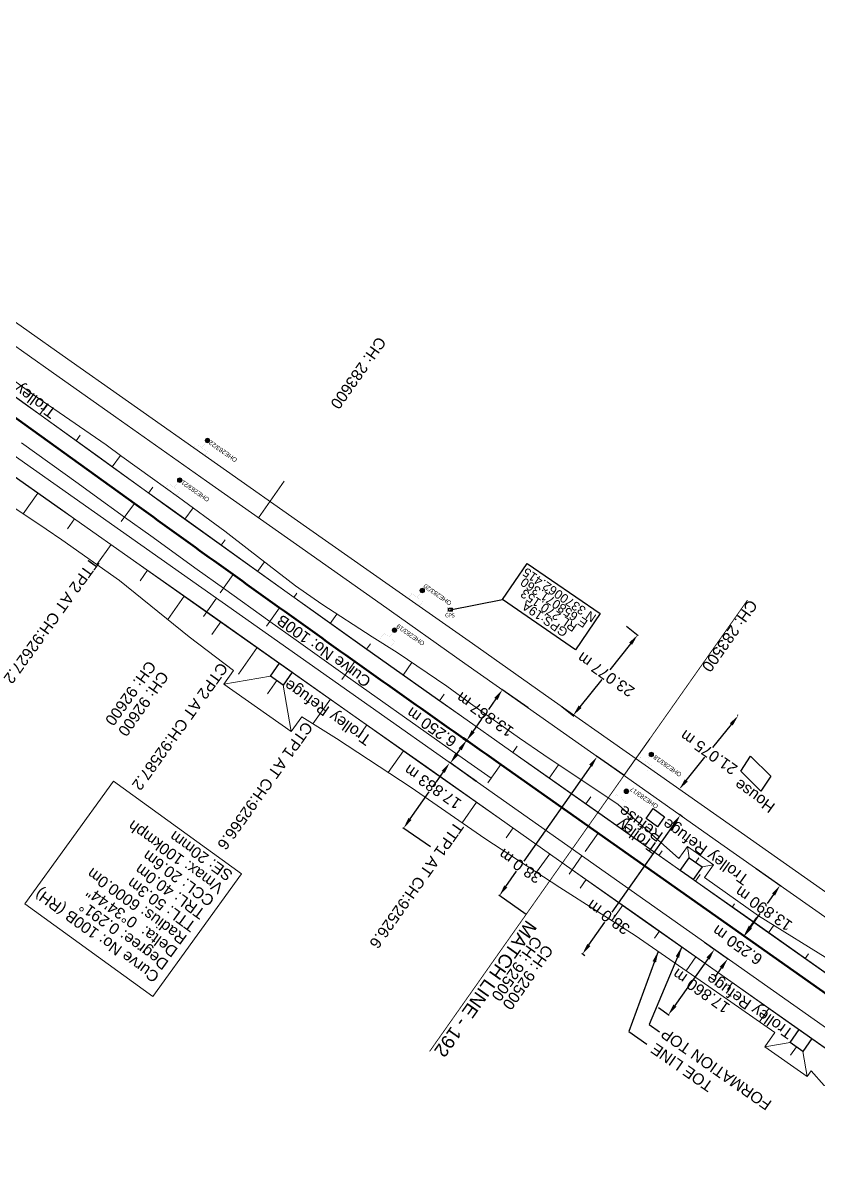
# Model space of a CAD drawing. Header units: metres. Extents: x 644418 to 1306172, y 3366650 to 6747308.
# Drawn here: x 657975.8 to 658153.6, y 3369936.5 to 3370193.6 of the extents above; entities that cross this region are included whole.
import ezdxf
from ezdxf.enums import TextEntityAlignment as Align

# ---------------------------------------------------------------- set-up
doc = ezdxf.new("R2010")
doc.units = ezdxf.units.M
doc.header["$MEASUREMENT"] = 0
doc.linetypes.add('CENTER', pattern=[2, 1.25, -0.25, 0.25, -0.25])
doc.linetypes.add('PHANTOM2', pattern=[1.25, 0.625, -0.125, 0.125, -0.125, 0.125, -0.125])
doc.layers.get('Defpoints').update_dxf_attribs({"lineweight": 0})
for name, color, linetype, lineweight in [('BOUNDARY DIMENTION', 10, 'Continuous', 0), ('Existing Chainage', 7, 'Continuous', 0), ('Existing IR Track', 143, 'Continuous', 0), ('Existing Railway Boundary', 7, 'CENTER', 0), ('OHE MAST', 8, 'Continuous', 0), ('OHE MAST TEXT', 8, 'Continuous', 0), ('Prop TPTC Connecting line', 10, 'Continuous', 0), ('Prop- DN Curve_cont', 3, 'Continuous', 0), ('PROP-DFC Connecting line', 1, 'Continuous', 0), ('Proposed Chainage', 10, 'Continuous', 0), ('Proposed Chainages Connecting line', 10, 'Continuous', 0), ('Proposed Curve_Details Connecting line', 10, 'Continuous', 0), ('PROPOSED DFCC TOE LINE', 239, 'Continuous', 0), ('PROPOSED DFCC TOE LINE - Connecting line', 239, 'Continuous', 0), ('PROPOSED DFCC TOE SLOPES', 239, 'Continuous', 0), ('PROPOSED DFCC TOE SLOPES - Connecting line', 239, 'Continuous', 0), ('PROPOSED DFCC TRACK', 1, 'Continuous', 0)]:
    doc.layers.add(name, color=color, linetype=linetype, lineweight=lineweight)
for name, color, linetype in [('C-ROAD-CNTR-N', 92, 'Continuous'), ('DFCC Boundary', 6, 'CENTER'), ('Dimension', 10, 'Continuous'), ('GPS', 251, 'Continuous'), ('MATCH LINE', 7, 'Continuous'), ('PROPOSED DFCC FORMATION LINE', 187, 'Continuous'), ('PROPOSED FORMATION LINE - Connecting line', 187, 'Continuous'), ('PROPOSED FORMATION LINE - PLAN', 187, 'Continuous'), ('RESIDENTIAL_BL_SEMI', 251, 'Continuous'), ('Side Details', 251, 'Continuous'), ('STYLEREMARK', 251, 'Continuous'), ('Trolley Refuse', 10, 'Continuous'), ('TROLLEY_STAND', 7, 'Continuous')]:
    doc.layers.add(name, color=color, linetype=linetype)
doc.styles.get("Standard").update_dxf_attribs({"font": 'arial.ttf'})
doc.styles.add('street name', font='tahoma.ttf', dxfattribs={"height": 2})
doc.styles.add('Style-Arial', font='arial.ttf')
doc.dimstyles.new('DIM', dxfattribs={"dimtxt": 2.5, "dimasz": 2.5, "dimexe": 0.18, "dimexo": 0.0625, "dimgap": 0.09, "dimtad": 0, "dimtih": 1, "dimtoh": 1, "dimdec": 3, "dimzin": 0, "dimdsep": 46, "dimtxsty": 'Standard', "dimcen": 0.09, "dimadec": 0, "dimazin": 0, "dimtfac": 1, "dimtdec": 3, "dimtofl": 0, "dimtmove": 0, "dimatfit": 3, "dimfxl": 1, "dimtolj": 1, "dimtzin": 0, "dimarcsym": 0})
doc.dimstyles.new('ISO-25', dxfattribs={"dimtxt": 2.5, "dimasz": 2.5, "dimexe": 1.25, "dimexo": 0.625, "dimtad": 1, "dimtxsty": 'Standard', "dimcen": 2.5, "dimadec": 0, "dimazin": 0, "dimtfac": 1, "dimtmove": 0, "dimatfit": 3, "dimfxl": 1, "dimarcsym": 0})

# ---------------------------------------------------------------- blocks, each defined once
blk = doc.blocks.new('GPS')
at = {"const_width": 0.0279}
blk.add_lwpolyline([(0.56, -0.56), (-0.56, -0.56), (-0.56, 0.56), (0.56, 0.56)], close=True, dxfattribs=at)
blk.add_lwpolyline([(0.33, -0.33), (-0.33, -0.33), (-0.33, 0.33), (0.33, 0.33)], close=True)
at = {"style": 'street name'}
blk.add_text('GPS', height=0.868, dxfattribs=at).set_placement((-1.16, -1.69, -111.29))
blk = doc.blocks.new('OHE MAST')
h = blk.add_hatch(color=256)
edge = h.paths.add_edge_path()
edge.add_arc((0, 0), 0.514, 0, 360)
at = {"const_width": 0.01, "flags": 128}
for points in [[(1.5, 3.5), (1.5, 2), (-1.5, 2), (-1.5, 3.5)], [(0, 2), (0, 0)]]:
    blk.add_lwpolyline(points, dxfattribs=at)
blk.add_circle((0, 0), 0.514)
blk = doc.blocks.new('*D1721')
at = {"layer": 'Defpoints', "color": 0, "transparency": 16777216}
for p in [(658139.71, 3370004.57), (658145.08, 3370000.78), (658131.71, 3369993.21)]:
    blk.add_point(p, dxfattribs=at)
at = {"layer": 'Dimension', "color": 0, "lineweight": -2, "transparency": 16777216}
for p, q in [((658139.76, 3370004.53), (658145.23, 3370000.68)), ((658143.64, 3369998.74), (658142.21, 3369996.71)), ((658138.52, 3369991.47), (658140.63, 3369994.47)), ((658131.77, 3369993.17), (658137.23, 3369989.33))]:
    blk.add_line(p, q, dxfattribs=at)
at = {"layer": 'Dimension', "color": 0, "transparency": 16777216}
for points in [[(658143.3, 3369998.98), (658143.98, 3369998.5), (658145.08, 3370000.78)], [(658138.18, 3369991.71), (658138.86, 3369991.23), (658137.08, 3369989.43)]]:
    blk.add_solid(points, dxfattribs=at)
at = {"layer": 'Dimension', "color": 0, "lineweight": 0, "transparency": 16777216, "insert": (658141.42, 3369995.59), "char_height": 2.5, "attachment_point": 5, "rotation": 145}
blk.add_mtext('\\A1;13.890 m', dxfattribs=at)
blk = doc.blocks.new('*D1722')
at = {"layer": 'Defpoints', "color": 0, "transparency": 16777216}
for p in [(658131.71, 3369993.21), (658136.99, 3369989.49), (658128.11, 3369988.1)]:
    blk.add_point(p, dxfattribs=at)
at = {"layer": 'Dimension', "color": 0, "lineweight": -2, "transparency": 16777216}
for p, q in [((658131.77, 3369993.17), (658137.14, 3369989.39)), ((658138.43, 3369991.53), (658139.87, 3369993.58)), ((658128.16, 3369988.06), (658133.54, 3369984.28)), ((658131.95, 3369982.34), (658130.51, 3369980.29))]:
    blk.add_line(p, q, dxfattribs=at)
at = {"layer": 'Dimension', "color": 0, "transparency": 16777216}
for points in [[(658138.09, 3369991.77), (658138.77, 3369991.29), (658136.99, 3369989.49)], [(658131.61, 3369982.58), (658132.29, 3369982.1), (658133.39, 3369984.38)]]:
    blk.add_solid(points, dxfattribs=at)
at = {"layer": 'Dimension', "color": 0, "lineweight": 0, "transparency": 16777216, "insert": (658135.55, 3369987.45), "char_height": 2.5, "attachment_point": 5, "rotation": 145}
blk.add_mtext('\\A1;6.250 m', dxfattribs=at)
blk = doc.blocks.new('*D1724')
at = {"layer": 'Defpoints', "color": 0, "transparency": 16777216}
for p in [(658075.01, 3370033.23), (658080.84, 3370029.07), (658077.21, 3370023.99)]:
    blk.add_point(p, dxfattribs=at)
at = {"layer": 'Dimension', "color": 0, "lineweight": -2, "transparency": 16777216}
for p, q in [((658080.79, 3370029.11), (658074.86, 3370033.34)), ((658072.83, 3370030.18), (658073.56, 3370031.2)), ((658077.16, 3370024.02), (658071.23, 3370028.25))]:
    blk.add_line(p, q, dxfattribs=at)
at = {"layer": 'Dimension', "color": 0, "transparency": 16777216}
for points in [[(658073.22, 3370031.44), (658073.9, 3370030.96), (658075.01, 3370033.23)], [(658072.49, 3370030.42), (658073.17, 3370029.94), (658071.38, 3370028.15)]]:
    blk.add_solid(points, dxfattribs=at)
at = {"layer": 'Dimension', "color": 0, "lineweight": 0, "transparency": 16777216, "insert": (658067.18, 3370036.16), "char_height": 2.5, "attachment_point": 5, "rotation": 145}
blk.add_mtext('\\A1;6.250 m', dxfattribs=at)
blk = doc.blocks.new('*D1728')
at = {"layer": 'Defpoints', "color": 0, "transparency": 16777216}
for p in [(658083, 3370044.51), (658088.82, 3370040.41), (658080.84, 3370029.07)]:
    blk.add_point(p, dxfattribs=at)
at = {"layer": 'Dimension', "color": 0, "lineweight": -2, "transparency": 16777216}
for p, q in [((658088.77, 3370040.45), (658082.85, 3370044.62)), ((658081.56, 3370042.47), (658079.89, 3370040.1)), ((658076.45, 3370035.22), (658078.31, 3370037.86)), ((658080.79, 3370029.11), (658074.87, 3370033.28))]:
    blk.add_line(p, q, dxfattribs=at)
at = {"layer": 'Dimension', "color": 0, "transparency": 16777216}
for points in [[(658081.22, 3370042.71), (658081.9, 3370042.23), (658083, 3370044.51)], [(658076.11, 3370035.46), (658076.79, 3370034.98), (658075.01, 3370033.18)]]:
    blk.add_solid(points, dxfattribs=at)
at = {"layer": 'Dimension', "color": 0, "lineweight": 0, "transparency": 16777216, "insert": (658079.1, 3370038.98), "char_height": 2.5, "attachment_point": 5, "rotation": 145}
blk.add_mtext('\\A1;13.867 m', dxfattribs=at)
blk = doc.blocks.new('*D1542')
at = {"layer": 'Defpoints', "color": 0, "linetype": 'ByBlock', "ltscale": 0.5, "transparency": 16777216}
for p in [(658135.74, 3370038.74), (658135.74, 3370038.74), (658122.56, 3370022.29)]:
    blk.add_point(p, dxfattribs=at)
at = {"layer": 'Existing Railway Boundary', "color": 0, "linetype": 'ByBlock', "lineweight": -2, "ltscale": 0.5, "transparency": 16777216}
for p, q in [((658135.69, 3370038.78), (658135.6, 3370038.85)), ((658134.18, 3370036.79), (658130.01, 3370031.58)), ((658124.13, 3370024.24), (658128.3, 3370029.44)), ((658122.51, 3370022.33), (658122.42, 3370022.4))]:
    blk.add_line(p, q, dxfattribs=at)
at = {"layer": 'Existing Railway Boundary', "color": 0, "linetype": 'ByBlock', "ltscale": 0.5, "transparency": 16777216}
for points in [[(658133.85, 3370037.05), (658134.5, 3370036.52), (658135.74, 3370038.74)], [(658123.8, 3370024.5), (658124.45, 3370023.98), (658122.56, 3370022.29)]]:
    blk.add_solid(points, dxfattribs=at)
at = {"layer": 'Existing Railway Boundary', "color": 0, "linetype": 'ByBlock', "ltscale": 0.5, "transparency": 16777216, "insert": (658129.15, 3370030.51), "char_height": 2.5, "attachment_point": 5, "rotation": 145}
blk.add_mtext('\\A1;21.075 m', dxfattribs=at)
blk = doc.blocks.new('*D1543')
at = {"layer": 'Defpoints', "color": 0, "linetype": 'ByBlock', "ltscale": 0.5, "transparency": 16777216}
for p in [(658110.68, 3370058.81), (658113.23, 3370056.77), (658096.25, 3370040.81)]:
    blk.add_point(p, dxfattribs=at)
at = {"layer": 'Existing Railway Boundary', "color": 0, "linetype": 'ByBlock', "lineweight": -2, "ltscale": 0.5, "transparency": 16777216}
for p, q in [((658110.73, 3370058.77), (658113.37, 3370056.66)), ((658111.67, 3370054.82), (658106.99, 3370048.99)), ((658100.36, 3370040.72), (658105.28, 3370046.85)), ((658096.3, 3370040.77), (658098.94, 3370038.65))]:
    blk.add_line(p, q, dxfattribs=at)
at = {"layer": 'Existing Railway Boundary', "color": 0, "linetype": 'ByBlock', "ltscale": 0.5, "transparency": 16777216}
for points in [[(658111.34, 3370055.08), (658111.99, 3370054.56), (658113.23, 3370056.77)], [(658100.04, 3370040.98), (658100.69, 3370040.46), (658098.8, 3370038.76)]]:
    blk.add_solid(points, dxfattribs=at)
at = {"layer": 'Existing Railway Boundary', "color": 0, "linetype": 'ByBlock', "ltscale": 0.5, "transparency": 16777216, "insert": (658106.14, 3370047.92), "char_height": 2.5, "attachment_point": 5, "rotation": 145}
blk.add_mtext('\\A1;23.077 m', dxfattribs=at)
blk = doc.blocks.new('*D1796')
at = {"layer": 'Defpoints', "color": 0, "linetype": 'Continuous', "ltscale": 0.5, "transparency": 16777216}
for p in [(658104.18, 3370029.59), (658110.19, 3370025.36), (658088.34, 3369994.27)]:
    blk.add_point(p, dxfattribs=at)
at = {"layer": 'DFCC Boundary', "color": 0, "linetype": 'Continuous', "lineweight": -2, "ltscale": 0.5, "transparency": 16777216}
for p, q in [((658102.74, 3370027.54), (658087.76, 3370006.22)), ((658110.14, 3370025.4), (658104.03, 3370029.69)), ((658083.77, 3370000.54), (658086.19, 3370003.99)), ((658088.29, 3369994.3), (658082.18, 3369998.6))]:
    blk.add_line(p, q, dxfattribs=at)
at = {"layer": 'DFCC Boundary', "color": 0, "linetype": 'Continuous', "ltscale": 0.5, "transparency": 16777216}
for points in [[(658102.4, 3370027.78), (658103.08, 3370027.3), (658104.18, 3370029.59)], [(658083.43, 3370000.78), (658084.11, 3370000.3), (658082.33, 3369998.49)]]:
    blk.add_solid(points, dxfattribs=at)
at = {"layer": 'DFCC Boundary', "color": 0, "linetype": 'Continuous', "ltscale": 0.5, "transparency": 16777216, "insert": (658086.98, 3370005.1), "char_height": 2.5, "attachment_point": 5, "rotation": 145}
blk.add_mtext('\\A1;38.0 m', dxfattribs=at)
blk = doc.blocks.new('*D1786')
at = {"layer": 'BOUNDARY DIMENTION', "color": 0, "lineweight": -2, "transparency": 16777216}
for p, q in [((658128.16, 3369988.07), (658130.57, 3369986.37)), ((658128.98, 3369984.43), (658121.57, 3369973.92)), ((658117.88, 3369973.46), (658120.28, 3369971.77))]:
    blk.add_line(p, q, dxfattribs=at)
at = {"layer": 'BOUNDARY DIMENTION', "color": 0, "transparency": 16777216}
for points in [[(658128.64, 3369984.67), (658129.32, 3369984.19), (658130.42, 3369986.48)], [(658121.23, 3369974.16), (658121.91, 3369973.68), (658120.13, 3369971.88)]]:
    blk.add_solid(points, dxfattribs=at)
at = {"layer": 'Defpoints', "color": 0, "transparency": 16777216}
for p in [(658128.11, 3369988.1), (658117.83, 3369973.5), (658120.13, 3369971.88)]:
    blk.add_point(p, dxfattribs=at)
at = {"layer": 'BOUNDARY DIMENTION', "color": 0, "transparency": 16777216, "insert": (658127.44, 3369977.18), "char_height": 2.5, "attachment_point": 5, "rotation": 145}
blk.add_mtext('\\A1;17.860 m', dxfattribs=at)
blk = doc.blocks.new('*D1788')
at = {"layer": 'BOUNDARY DIMENTION', "color": 0, "lineweight": -2, "transparency": 16777216}
for p, q in [((658077.19, 3370024), (658071.07, 3370028.31)), ((658069.77, 3370026.16), (658068.2, 3370023.93)), ((658062.35, 3370015.63), (658066.62, 3370021.69)), ((658066.89, 3370009.38), (658060.77, 3370013.69))]:
    blk.add_line(p, q, dxfattribs=at)
at = {"layer": 'BOUNDARY DIMENTION', "color": 0, "transparency": 16777216}
for points in [[(658069.43, 3370026.4), (658070.11, 3370025.92), (658071.21, 3370028.21)], [(658062.01, 3370015.87), (658062.69, 3370015.39), (658060.91, 3370013.59)]]:
    blk.add_solid(points, dxfattribs=at)
at = {"layer": 'Defpoints', "color": 0, "transparency": 16777216}
for p in [(658077.24, 3370023.96), (658060.91, 3370013.59), (658066.94, 3370009.34)]:
    blk.add_point(p, dxfattribs=at)
at = {"layer": 'BOUNDARY DIMENTION', "color": 0, "transparency": 16777216, "insert": (658067.41, 3370022.81), "char_height": 2.5, "attachment_point": 5, "rotation": 145}
blk.add_mtext('\\A1;17.883 m', dxfattribs=at)
blk = doc.blocks.new('*D1857')
at = {"layer": 'Defpoints', "color": 0, "linetype": 'Continuous', "ltscale": 0.5, "transparency": 16777216}
for p in [(658123.35, 3370016.09), (658100.9, 3369985.43), (658101.47, 3369985.03)]:
    blk.add_point(p, dxfattribs=at)
at = {"layer": 'DFCC Boundary', "color": 0, "linetype": 'Continuous', "lineweight": -2, "ltscale": 0.5, "transparency": 16777216}
for p, q in [((658121.34, 3370014.45), (658107.49, 3369994.79)), ((658123.3, 3370016.13), (658122.63, 3370016.6)), ((658102.34, 3369987.47), (658105.92, 3369992.55)), ((658101.41, 3369985.06), (658100.75, 3369985.53))]:
    blk.add_line(p, q, dxfattribs=at)
at = {"layer": 'DFCC Boundary', "color": 0, "linetype": 'Continuous', "ltscale": 0.5, "transparency": 16777216}
for points in [[(658121, 3370014.69), (658121.68, 3370014.21), (658122.78, 3370016.49)], [(658102, 3369987.71), (658102.68, 3369987.23), (658100.9, 3369985.43)]]:
    blk.add_solid(points, dxfattribs=at)
at = {"layer": 'DFCC Boundary', "color": 0, "linetype": 'Continuous', "ltscale": 0.5, "transparency": 16777216, "insert": (658106.7, 3369993.67), "char_height": 2.5, "attachment_point": 5, "rotation": 145}
blk.add_mtext('\\A1;38.0 m', dxfattribs=at)

msp = doc.modelspace()

# ---------------------------------------------------------------- linework, layer by layer
at = {"layer": 'C-ROAD-CNTR-N', "color": 4, "linetype": 'Continuous', "lineweight": 50, "flags": 128}
for points in [[(658000.7124, 3370086.1785), (657884.9972, 3370169.5125)], [(658033.1972, 3370062.8389), (658032.1477, 3370063.5895), (658031.0984, 3370064.3404), (658030.0492, 3370065.0915), (658029.0002, 3370065.8428), (658027.9513, 3370066.5943), (658026.9025, 3370067.346), (658025.8539, 3370068.0979), (658024.8054, 3370068.85), (658023.757, 3370069.6022), (658022.7088, 3370070.3545), (658021.6606, 3370071.1071), (658020.6125, 3370071.8597), (658019.5646, 3370072.6126), (658018.5167, 3370073.3655), (658017.469, 3370074.1186), (658016.4213, 3370074.8717), (658015.3737, 3370075.625), (658014.3261, 3370076.3784), (658013.2787, 3370077.1319), (658012.2313, 3370077.8855), (658011.1839, 3370078.6391), (658010.1366, 3370079.3929), (658009.0894, 3370080.1467), (658008.0422, 3370080.9005), (658006.995, 3370081.6544), (658005.9479, 3370082.4084), (658004.9007, 3370083.1623), (658003.8536, 3370083.9164), (658002.8066, 3370084.6704), (658001.7595, 3370085.4244), (658000.7124, 3370086.1785)], [(658082.6553, 3370027.7924), (658081.6007, 3370028.5359), (658080.5461, 3370029.2793), (658079.4915, 3370030.0228), (658078.4369, 3370030.7663), (658077.3823, 3370031.5098), (658076.3278, 3370032.2533), (658075.2732, 3370032.9969), (658074.2188, 3370033.7406), (658073.1643, 3370034.4843), (658072.1099, 3370035.228), (658071.0556, 3370035.9719), (658070.0013, 3370036.7158), (658068.9471, 3370037.4598), (658067.8929, 3370038.2039), (658066.8389, 3370038.9481), (658065.7849, 3370039.6925), (658064.7309, 3370040.4369), (658063.6771, 3370041.1814), (658062.6234, 3370041.9261), (658061.5697, 3370042.671), (658060.5162, 3370043.4159), (658059.4628, 3370044.1611), (658058.4094, 3370044.9064), (658057.3562, 3370045.6518), (658056.3032, 3370046.3975), (658055.2502, 3370047.1433), (658054.1974, 3370047.8893), (658053.1447, 3370048.6355), (658052.0922, 3370049.3819), (658051.0398, 3370050.1285), (658049.9876, 3370050.8753)], [(658274.4557, 3369892.586), (658082.6553, 3370027.7924)]]:
    msp.add_lwpolyline(points, dxfattribs=at)
msp.add_lwpolyline([(658049.9876, 3370050.8753, -0.00085903), (658033.1972, 3370062.8389)], format="xyb", dxfattribs=at)
at = {"layer": 'Existing Chainage', "color": 0, "linetype": 'Continuous', "lineweight": 13, "flags": 128}
for points in [[(658034.2278, 3370091.1616), (658028.4654, 3370082.9888)], [(658115.9489, 3370033.5357), (658110.1902, 3370025.3602)]]:
    msp.add_lwpolyline(points, dxfattribs=at)
at = {"layer": 'Existing IR Track', "flags": 128}
for points in [[(657969.7047, 3370129.747), (657984.5434, 3370119.327), (657999.4112, 3370108.8863), (658019.3123, 3370094.8828), (658039.2329, 3370080.8656), (658058.404, 3370067.4244), (658076.3242, 3370054.8603), (658093.9291, 3370042.4453), (658110.6989, 3370030.6179), (658134.4268, 3370013.9615), (658158.5985, 3369996.9935), (658181.6128, 3369980.826), (658190.3249, 3369974.7327), (658204.7431, 3369964.5792), (658219.2381, 3369954.3715), (658234.0527, 3369943.914), (658248.741, 3369933.5456)], [(657967.483, 3370125.9393), (657982.0892, 3370115.6643), (657996.5791, 3370105.4709), (658016.8361, 3370091.1883), (658036.9798, 3370076.9856), (658055.8729, 3370063.6484), (658074.5969, 3370050.4307), (658091.3648, 3370038.6199), (658108.0207, 3370026.8884), (658131.8444, 3370010.1074), (658155.8313, 3369993.2117), (658178.8076, 3369977.0554), (658187.6119, 3369970.8469), (658202.0182, 3369960.7103), (658216.4492, 3369950.5562), (658231.3359, 3369940.0551), (658246.2688, 3369929.5215)]]:
    msp.add_lwpolyline(points, dxfattribs=at)
at = {"layer": 'MATCH LINE', "linetype": 'PHANTOM2', "ltscale": 15, "const_width": 0.2}
msp.add_lwpolyline([(658137.8125, 3370064.5752), (658066.7211, 3369963.6477)], dxfattribs=at)
at = {"layer": 'Prop TPTC Connecting line', "lineweight": 0, "flags": 128}
for points in [[(658000.7126, 3370086.1784), (657997.7907, 3370082.121)], [(658033.1974, 3370062.8387), (658030.289, 3370058.7717)], [(658049.9874, 3370050.8755), (658047.093, 3370046.7985)], [(658082.6551, 3370027.7926), (658079.7743, 3370023.7059)]]:
    msp.add_lwpolyline(points, dxfattribs=at)
at = {"layer": 'PROP-DFC Connecting line', "color": 12, "linetype": 'Continuous', "lineweight": 0, "flags": 128}
msp.add_lwpolyline([(658274.4557, 3369892.586), (658082.6551, 3370027.7926), (658078.5684, 3370030.6735), (658074.4821, 3370033.5548), (658070.3964, 3370036.437), (658066.3116, 3370039.3204), (658062.228, 3370042.2056), (658058.1459, 3370045.0929), (658054.0656, 3370047.9827), (658049.9874, 3370050.8755, -0.000859), (658033.1974, 3370062.8387), (658029.1315, 3370065.7488), (658025.0677, 3370068.6618), (658021.0057, 3370071.5774), (658016.9453, 3370074.495), (658012.8861, 3370077.4144), (658008.8278, 3370080.335), (658004.7701, 3370083.2564), (658000.7126, 3370086.1784), (657884.9972, 3370169.5125)], format="xyb", dxfattribs=at)
at = {"layer": 'Proposed Chainage', "lineweight": 0, "flags": 128}
for points in [[(658016.1711, 3370060.8951), (658019.0519, 3370064.9818)], [(658097.9044, 3370003.2786), (658100.7852, 3370007.3652)]]:
    msp.add_lwpolyline(points, dxfattribs=at)
at = {"layer": 'Proposed Chainages Connecting line', "lineweight": 0, "flags": 128}
for points in [[(658019.8797, 3370066.2305), (658022.7954, 3370070.2924)], [(658101.5048, 3370008.3874), (658104.3856, 3370012.4741)]]:
    msp.add_lwpolyline(points, dxfattribs=at)
at = {"layer": 'Proposed Curve_Details Connecting line'}
msp.add_lwpolyline([(658024.6957, 3370003.3387), (658004.8651, 3369975.9263), (657976.1924, 3369996.6686), (657996.023, 3370024.081)], close=True, dxfattribs=at)
at = {"layer": 'PROPOSED DFCC FORMATION LINE', "lineweight": 0, "flags": 128}
for points in [[(658155.5862, 3369980.9691), (658139.2395, 3369992.4924), (658122.8929, 3370004.0157), (658106.5462, 3370015.5391), (658090.1995, 3370027.0624), (658084.8157, 3370030.8576), (658073.855, 3370038.5862), (658068.4748, 3370042.3836), (658057.5283, 3370050.1251), (658052.1582, 3370053.9333), (658041.2367, 3370061.7052), (658035.3787, 3370065.889), (658024.9822, 3370073.3388), (658019.1342, 3370077.5399), (658008.7491, 3370085.0123), (658002.9041, 3370089.2214), (657996.0714, 3370094.142), (657992.5198, 3370096.6998), (657979.842, 3370105.8299), (657976.2904, 3370108.3876), (657960.061, 3370120.0755)], [(658229.3691, 3369912.073), (658213.0225, 3369923.5963), (658196.6758, 3369935.1196), (658180.3291, 3369946.6429), (658163.9825, 3369958.1662), (658147.6358, 3369969.6895), (658131.2891, 3369981.2128), (658114.9425, 3369992.7361), (658098.5958, 3370004.2594), (658082.2491, 3370015.7827), (658065.9025, 3370027.306), (658049.5558, 3370038.8293), (658033.2091, 3370050.3526), (658016.8625, 3370061.8759), (658000.5158, 3370073.3992), (657987.609, 3370082.4976), (657984.1691, 3370084.9225), (657971.2623, 3370094.0209)], [(658196.7046, 3369935.1604), (658180.3579, 3369946.6837), (658164.0113, 3369958.207), (658147.6646, 3369969.7303), (658131.3179, 3369981.2536), (658114.9713, 3369992.7769), (658098.6246, 3370004.3002), (658082.2779, 3370015.8235), (658065.9313, 3370027.3469), (658049.5846, 3370038.8702), (658033.2379, 3370050.3935), (658016.8913, 3370061.9168), (658000.5446, 3370073.4401), (657987.6378, 3370082.5385), (657984.1979, 3370084.9634), (657971.2911, 3370094.0618)]]:
    msp.add_lwpolyline(points, dxfattribs=at)
at = {"layer": 'PROPOSED DFCC TOE LINE', "lineweight": 0, "flags": 128}
for points in [[(658022.8948, 3370048.8641), (658012.9812, 3370056.37), (657997.3815, 3370068.9529), (657984.4632, 3370078.0351), (657981.0216, 3370080.4575), (657967.8538, 3370089.1856), (657964.4389, 3370091.6459), (657948.0527, 3370103.1132), (657931.9639, 3370115.0022), (657915.3553, 3370126.1541), (657899.2, 3370137.9488), (657882.9491, 3370149.608), (657874.2383, 3370155.4476)], [(658038.1212, 3370038.4976), (658035.788, 3370035.1878), (658020.7345, 3370045.7994), (658022.8948, 3370048.8641)], [(658031.1284, 3370047.5983), (658020.7345, 3370045.7994)], [(658033.9891, 3370045.5817), (658035.788, 3370035.1878)], [(658143.9384, 3369967.8679), (658129.158, 3369978.1895), (658112.7193, 3369989.5823), (658095.8348, 3370000.3426), (658079.083, 3370011.2913), (658062.6147, 3370022.6421), (658045.8749, 3370033.6077), (658038.1212, 3370038.4976)], [(658152.0755, 3369959.2952), (658151.1782, 3369958.0223), (658141.7053, 3369964.7), (658143.9384, 3369967.8679)], [(658147.342, 3369965.6755), (658141.7053, 3369964.7)], [(658150.2027, 3369963.659), (658151.1782, 3369958.0223)], [(658163.1575, 3369952.9702), (658154.9262, 3369956.0408), (658152.0755, 3369959.2952)]]:
    msp.add_lwpolyline(points, dxfattribs=at)
at = {"layer": 'PROPOSED DFCC TOE LINE - Connecting line', "lineweight": 0, "flags": 128}
msp.add_lwpolyline([(657966.8217, 3370118.7672), (657977.9141, 3370110.6422), (657981.5129, 3370108.15), (657994.3769, 3370099.2785), (657997.9276, 3370096.7195), (658004.7573, 3370091.7947), (658010.5932, 3370087.5737), (658020.9047, 3370080.0027), (658026.604, 3370075.5982), (658036.7209, 3370067.7659), (658042.6144, 3370063.6367), (658053.8966, 3370056.3819), (658059.4489, 3370052.8362), (658070.5789, 3370045.3632), (658075.8872, 3370041.4668), (658086.8433, 3370033.7339), (658092.2326, 3370029.9464), (658108.8959, 3370018.8723), (658122.4725, 3370006.8016), (658124.3583, 3370009.4805), (658130.1855, 3370005.3783), (658128.1727, 3370002.5191), (658140.2952, 3369993.99), (658157.3117, 3369983.4169)], dxfattribs=at)
at = {"layer": 'PROPOSED DFCC TOE SLOPES', "linetype": 'Continuous', "lineweight": 0, "flags": 128}
for points in [[(657979.1489, 3370088.5226), (657975.8705, 3370083.8719)], [(657987.3222, 3370082.7609), (657985.7349, 3370080.5091)], [(657995.4956, 3370076.9993), (657992.328, 3370072.5058)], [(658003.6689, 3370071.2376), (658002.016, 3370068.8928)], [(658011.8422, 3370065.476), (658008.1629, 3370060.2565)], [(658020.0156, 3370059.7143), (658018.023, 3370056.8878)], [(658028.1889, 3370053.9527), (658024.0078, 3370048.0214)], [(658032.5588, 3370046.59), (658030.4643, 3370043.6188)], [(658044.5356, 3370042.4294), (658040.6429, 3370036.9073)], [(658052.7089, 3370036.6677), (658050.8916, 3370034.0898)], [(658060.8822, 3370030.9061), (658057.4443, 3370026.029)], [(658069.0556, 3370025.1444), (658067.4089, 3370022.8085)], [(658077.2289, 3370019.3828), (658073.9964, 3370014.7973)], [(658085.4022, 3370013.6211), (658083.8435, 3370011.4099)], [(658093.5756, 3370007.8595), (658090.6606, 3370003.7244)], [(658101.7489, 3370002.0978), (658100.4054, 3370000.1919)], [(658109.9222, 3369996.3362), (658107.5041, 3369992.9059)], [(658118.0956, 3369990.5745), (658116.9784, 3369988.9897)], [(658126.2689, 3369984.8129), (658124.0805, 3369981.7084)], [(658134.4422, 3369979.0512), (658133.3671, 3369977.5261)], [(658142.6156, 3369973.2896), (658140.4908, 3369970.2755)], [(658148.7723, 3369964.6673), (658147.4514, 3369962.7934)]]:
    msp.add_lwpolyline(points, dxfattribs=at)
at = {"layer": 'PROPOSED DFCC TOE SLOPES - Connecting line', "linetype": 'Continuous', "lineweight": 0, "flags": 128}
for points in [[(657979.5488, 3370106.041), (657981.2158, 3370108.3557)], [(657987.6635, 3370100.1971), (657988.5564, 3370101.4369)], [(657995.7782, 3370094.3532), (657997.6345, 3370096.9307)], [(658003.8927, 3370088.5095), (658004.8184, 3370089.7952)], [(658012.0077, 3370082.6676), (658013.8287, 3370085.1981)], [(658020.1231, 3370076.8294), (658020.9957, 3370078.0438)], [(658028.2444, 3370071.0012), (658029.7783, 3370073.1407)], [(658036.3695, 3370065.1814), (658037.0436, 3370066.1245)], [(658044.5063, 3370059.3785), (658045.9923, 3370061.4646)], [(658052.6496, 3370053.5848), (658053.5273, 3370054.821)], [(658060.8053, 3370047.8075), (658062.7809, 3370050.599)], [(658068.9673, 3370042.036), (658070.0163, 3370043.5211)], [(658077.1363, 3370036.2725), (658079.1671, 3370039.1519)], [(658085.3083, 3370030.5103), (658086.3225, 3370031.9488)], [(658093.4815, 3370024.7488), (658095.5781, 3370027.7231)], [(658101.6548, 3370018.9872), (658102.7823, 3370020.5866)], [(658109.8281, 3370013.2255), (658111.9159, 3370016.1872)], [(658124.7972, 3370006.9542), (658124.3583, 3370009.4805)], [(658118.0015, 3370007.4639), (658118.7193, 3370008.4821)], [(658126.2282, 3370005.9468), (658126.946, 3370006.965)], [(658127.6592, 3370004.9394), (658130.1855, 3370005.3783)], [(658126.1748, 3370001.7022), (658127.2221, 3370003.1879)], [(658134.3481, 3369995.9406), (658134.8744, 3369996.6871)], [(658142.5215, 3369990.1789), (658143.7117, 3369991.8673)], [(658150.6948, 3369984.4173), (658151.4574, 3369985.499)]]:
    msp.add_lwpolyline(points, dxfattribs=at)
at = {"layer": 'PROPOSED DFCC TRACK', "color": 12, "flags": 128}
msp.add_lwpolyline([(658513.8884, 3369719.6902), (658376.5127, 3369813.8482), (658372.3885, 3369816.6751), (658368.2647, 3369819.5025), (658364.1415, 3369822.3309), (658360.0195, 3369825.1608), (658355.8989, 3369827.9928), (658351.78, 3369830.8274), (658347.6633, 3369833.6651), (658343.549, 3369836.5064, -0.00129139), (658322.3415, 3369851.2482), (658318.2447, 3369854.1146), (658314.1504, 3369856.9846), (658310.0583, 3369859.8577), (658305.968, 3369862.7333), (658301.8791, 3369865.611), (658297.7913, 3369868.4902), (658293.7043, 3369871.3704), (658289.6175, 3369874.2512), (657836.5764, 3370193.6147)], format="xyb", dxfattribs=at)
at = {"layer": 'PROPOSED FORMATION LINE - Connecting line', "lineweight": 0, "flags": 128}
for points in [[(658155.615, 3369981.01), (658139.2683, 3369992.5333), (658122.9217, 3370004.0566), (658106.575, 3370015.5799), (658090.2283, 3370027.1032), (658084.8445, 3370030.8985), (658073.8838, 3370038.6271), (658068.5036, 3370042.4245), (658057.5572, 3370050.1659), (658052.1872, 3370053.974), (658041.2658, 3370061.7459), (658035.4078, 3370065.9297), (658025.0113, 3370073.3794), (658019.1634, 3370077.5805), (658008.7783, 3370085.0529), (658002.9333, 3370089.262), (657996.1006, 3370094.1826), (657992.5491, 3370096.7403), (657979.8712, 3370105.8705), (657976.3197, 3370108.4282), (657960.0902, 3370120.116)], [(658080.4945, 3370024.7276), (658069.5315, 3370032.4578), (658064.1485, 3370036.2572), (658053.1928, 3370044.0052), (658047.8166, 3370047.8177), (658036.8814, 3370055.5994), (658031.0161, 3370059.7884), (658020.6086, 3370067.246), (658014.7563, 3370071.4502), (658004.3668, 3370078.9258), (657998.5211, 3370083.1354), (657991.6885, 3370088.056), (657988.1369, 3370090.6137), (657975.459, 3370099.7439)]]:
    msp.add_lwpolyline(points, dxfattribs=at)
at = {"layer": 'RESIDENTIAL_BL_SEMI', "linetype": 'Continuous'}
msp.add_polyline3d([(658140.802, 3370021.881, 272.903), (658136.303, 3370026.3, 272.599), (658138.496, 3370029.664, 272.958), (658143.0002, 3370025.2399, 272.958)], close=True, dxfattribs=at)
at = {"layer": 'STYLEREMARK'}
msp.add_line((658071.36, 3370062.415), (658083.0076, 3370064.6774), dxfattribs=at)
at = {"layer": 'STYLEREMARK', "linetype": 'Continuous', "elevation": 304.5536}
msp.add_lwpolyline([(658083.0076, 3370064.6774), (658088.5536, 3370072.7572), (658104.878, 3370061.5521), (658099.332, 3370053.4723)], close=True, dxfattribs=at)
at = {"layer": 'Trolley Refuse'}
for points in [[(658033.145, 3370050.459), (658036.0057, 3370048.4424), (658033.9891, 3370045.5817), (658031.1284, 3370047.5983)], [(658124.7972, 3370006.9542), (658127.6592, 3370004.9394), (658125.6445, 3370002.0775), (658122.7825, 3370004.0922)], [(658149.3586, 3369968.5362), (658152.2192, 3369966.5196), (658150.2027, 3369963.659), (658147.342, 3369965.6755)]]:
    msp.add_lwpolyline(points, close=True, dxfattribs=at)
at = {"layer": 'TROLLEY_STAND', "linetype": 'Continuous'}
msp.add_polyline3d([(658115.136, 3370015.769, 270.381), (658116.72, 3370017.98, 270.376), (658119.274, 3370016.116, 270.427), (658117.69, 3370013.905, 270.427)], close=True, dxfattribs=at)

# ---------------------------------------------------------------- block references
at = {"layer": 'GPS'}
msp.add_blockref('GPS', (658071.36, 3370062.415, 270.386), dxfattribs=at)
at = {"layer": 'OHE MAST', "color": 2, "rotation": 143.3908318566117}
for p in [(658017.068, 3370100.259), (658010.863, 3370091.389), (658065.082, 3370066.732), (658058.877, 3370057.862), (658116.309, 3370030.056), (658110.735, 3370021.824)]:
    msp.add_blockref('OHE MAST', p, dxfattribs=at)

# ---------------------------------------------------------------- texts
at = {"layer": 'Existing Chainage', "color": 0, "linetype": 'Continuous', "lineweight": 0, "char_height": 2.5, "attachment_point": 6, "line_spacing_factor": 0.6, "style": 'Style-Arial'}
for s, insert, rotation in [('CH: 283600', (658045.4121, 3370107.7474), 234.813555), ('CH: 283500', (658128.4592, 3370048.96), 234.839875)]:
    msp.add_mtext(s, dxfattribs=dict(at, insert=insert, rotation=rotation))
at = {"layer": 'MATCH LINE', "linetype": 'Continuous'}
msp.add_text('MATCH LINE - 192', height=3, rotation=234.693137, dxfattribs=at).set_placement((658088.4404, 3369993.2221))
at = {"layer": 'OHE MAST TEXT'}
for s, p in [('OHE283/22', (658020.5403, 3370097.8219)), ('OHE283/21', (658014.3353, 3370088.9519)), ('OHE283/20', (658068.4979, 3370065.7932)), ('OHE283/19', (658062.4507, 3370056.8032)), ('OHE283/18', (658119.9251, 3370027.4737)), ('OHE283/17', (658114.6778, 3370020.3716))]:
    msp.add_text(s, height=1, rotation=145, dxfattribs=at).set_placement(p, align=Align.MIDDLE_CENTER)
at = {"layer": 'Prop TPTC Connecting line', "lineweight": 0, "char_height": 2.5, "attachment_point": 4, "line_spacing_factor": 0.6, "style": 'Style-Arial'}
for s, insert, rotation in [('TTP2 AT CH:92627.2', (657991.9467, 3370073.5896), 234.239887), ('CTP2 AT CH:92587.2', (658020.7858, 3370050.1185), 234.430875), ('CTP1 AT CH:92566.6', (658039.7692, 3370036.895), 234.627745), ('TTP1 AT CH:92526.6', (658073.4749, 3370014.5784), 234.818733)]:
    msp.add_mtext(s, dxfattribs=dict(at, insert=insert, rotation=rotation))
at = {"layer": 'Prop- DN Curve_cont', "color": 1, "style": 'Style-Arial'}
msp.add_text('Curve No: 100B', height=2.5, rotation=144.117427, dxfattribs=at).set_placement((658053.8574, 3370046.917))
at = {"layer": 'Proposed Chainage', "lineweight": 0, "char_height": 2.5, "attachment_point": 4, "rotation": 234.818733, "line_spacing_factor": 0.6, "style": 'Style-Arial'}
for s, insert in [('CH: 92600', (658007.5286, 3370048.2184)), ('CH: 92500', (658091.042, 3369988.9724))]:
    msp.add_mtext(s, dxfattribs=dict(at, insert=insert))
at = {"layer": 'Proposed Chainages Connecting line', "lineweight": 0, "char_height": 2.5, "attachment_point": 4, "line_spacing_factor": 0.6, "style": 'Style-Arial'}
for s, insert, rotation in [('CH: 92600', (658004.7426, 3370050.5294), 234.328221), ('CH: 92500', (658093.509, 3369987.0387), 234.818733)]:
    msp.add_mtext(s, dxfattribs=dict(at, insert=insert, rotation=rotation))
at = {"layer": 'Proposed Curve_Details Connecting line', "insert": (658022.9638, 3370003.5981), "char_height": 2.5, "width": 33.551845, "attachment_point": 7, "rotation": 144.117427, "line_spacing_factor": 0.84, "style": 'Style-Arial'}
msp.add_mtext('Curve No: 100B (RH)\\PDegree: 0.291%%D\\PDelta:  0%%D34\'44"\\PRadius: 6000.0m\\PTTL: 50.3m\\PTRL: 40.0m\\PCCL: 20.6m\\PVmax: 100kmph\\PSE: 20mm', dxfattribs=at)
at = {"layer": 'PROPOSED DFCC TOE LINE', "lineweight": 0}
msp.add_text('TOE LINE', height=2.5, rotation=145.006479, dxfattribs=at).set_placement((658117.3589, 3369965.6542), align=Align.RIGHT)
at = {"layer": 'PROPOSED FORMATION LINE - PLAN', "lineweight": 0}
msp.add_text('FORMATION TOP', height=2.5, rotation=145.006479, dxfattribs=at).set_placement((658119.5952, 3369969.0664), align=Align.RIGHT)
at = {"layer": 'Side Details'}
for s, p in [('House', (658144.206, 3370018.8283)), ('Refuse', (658119.139, 3370012.3471)), ('Trolley ', (658118.0745, 3370009.748))]:
    msp.add_text(s, height=2.5, rotation=144.100313, dxfattribs=at).set_placement(p)
at = {"layer": 'STYLEREMARK'}
for s, p in [('N 3370062.415', (658095.7356, 3370065.712)), ('E 658071.360', (658094.5472, 3370063.9806)), ('RL 270.153', (658093.3588, 3370062.2492)), ('GPS:19A ', (658092.1704, 3370060.5178))]:
    msp.add_text(s, height=2, rotation=145.534316, dxfattribs=at).set_placement(p, align=Align.MIDDLE_CENTER)
at = {"layer": 'Trolley Refuse', "style": 'Style-Arial'}
for rotation, p in [(143.666815, (657983.4815, 3370107.0093)), (145, (658053.9378, 3370033.9274)), (144.282927, (658138.3661, 3370002.6821)), (145, (658148.2967, 3369968.2977))]:
    msp.add_text('Trolley Refuge', height=2.5, rotation=rotation, dxfattribs=at).set_placement(p)

# ---------------------------------------------------------------- dimensions: what is measured, and where the dimension line sits
at = {"layer": 'BOUNDARY DIMENTION'}
for base, p1, p2, angle, override, picture, middle in [((658060.9143, 3370013.5878), (658077.2384, 3370023.9642), (658066.9403, 3370009.3434), 234.841194, {"dimpost": ' m'}, '*D1788', (658067.4089, 3370022.8085)), ((658120.1339, 3369971.8756), (658128.113, 3369988.101), (658117.8282, 3369973.4997), 234.84011, {"dimpost": ' m', "dimtmove": 2}, '*D1786', (658127.4435, 3369977.1768))]:
    dim = msp.add_linear_dim(base=base, p1=p1, p2=p2, angle=angle, dimstyle='DIM', override=override, dxfattribs=at)
    dim.commit()
    dim.dimension.update_dxf_attribs({"geometry": picture, "text_midpoint": middle, "dimtype": 129, "text_rotation": 145})
at = {"layer": 'DFCC Boundary', "linetype": 'Continuous', "ltscale": 0.5}
for base, p1, p2, angle, picture, middle in [((658104.1769, 3370029.5851), (658088.3446, 3369994.2673), (658110.1902, 3370025.3602), 54.908539, '*D1796', (658086.9773, 3370005.1049)), ((658100.8961, 3369985.4263), (658123.3485, 3370016.0918), (658101.4657, 3369985.025), 234.839904, '*D1857', (658106.7036, 3369993.6711))]:
    dim = msp.add_linear_dim(base=base, p1=p1, p2=p2, angle=angle, dimstyle='DIM', override={"dimdec": 1, "dimpost": ' m'}, dxfattribs=at)
    dim.commit()
    dim.dimension.update_dxf_attribs({"geometry": picture, "text_midpoint": middle, "dimtype": 129, "text_rotation": 145})
at = {"layer": 'Dimension', "color": 10, "lineweight": 0}
for base, p1, p2, angle, override, picture, middle in [((658082.9988, 3370044.5127), (658080.8369, 3370029.0743), (658088.822, 3370040.411), 54.840403, {"dimpost": ' m'}, '*D1728', (658079.1004, 3370038.9781)), ((658075.01, 3370033.2333), (658077.2059, 3370023.9872), (658080.8369, 3370029.0744), 54.482501, {"dimpost": ' m', "dimtmove": 2}, '*D1724', (658067.1786, 3370036.1582)), ((658145.0799, 3370000.7847), (658131.714, 3369993.2093), (658139.7128, 3370004.5652), 54.84011, {"dimpost": ' m'}, '*D1721', (658141.4217, 3369995.5911)), ((658136.9906, 3369989.4897), (658128.113, 3369988.101), (658131.714, 3369993.2093), 54.818733, {"dimpost": ' m', "dimtmove": 2}, '*D1722', (658135.5502, 3369987.4464))]:
    dim = msp.add_linear_dim(base=base, p1=p1, p2=p2, angle=angle, dimstyle='DIM', override=override, dxfattribs=at)
    dim.commit()
    dim.dimension.update_dxf_attribs({"geometry": picture, "text_midpoint": middle, "dimtype": 129, "text_rotation": 145})
at = {"layer": 'Existing Railway Boundary', "linetype": 'ByBlock', "ltscale": 0.5}
dim = msp.add_linear_dim(base=(658113.2311, 3370056.773), p1=(658096.2542, 3370040.8055), p2=(658110.6842, 3370058.8139), angle=51.295158, dimstyle='DIM', override={"dimpost": ' m'}, dxfattribs=at)
dim.commit()
dim.dimension.update_dxf_attribs({"geometry": '*D1543', "text_midpoint": (658106.137, 3370047.9197), "dimtype": 129, "text_rotation": 145})
dim = msp.add_aligned_dim(p1=(658122.5628, 3370022.2897), p2=(658135.7411, 3370038.736), distance=0, dimstyle='DIM', override={"dimpost": ' m'}, dxfattribs=at)
dim.commit()
dim.dimension.update_dxf_attribs({"geometry": '*D1542', "text_midpoint": (658129.152, 3370030.5128), "text_rotation": 145})

# ---------------------------------------------------------------- leaders
at = {"layer": 'PROPOSED DFCC TOE LINE', "lineweight": 0}
msp.add_leader([(658117.8311, 3369986.0395), (658111.2941, 3369968.1069), (658115.3314, 3369965.2682)], dimstyle='ISO-25', override={"dimtxt": 3, "dimasz": 2.5, "dimgap": 0.625, "dimtad": 0, "dimdec": 3, "dimzin": 2, "dimtdec": 3}, dxfattribs=at)
at = {"layer": 'PROPOSED FORMATION LINE - PLAN', "lineweight": 0}
msp.add_leader([(658123.0977, 3369987.0484), (658115.8326, 3369969.6691), (658118.1404, 3369968.0331)], dimstyle='ISO-25', override={"dimtxt": 3, "dimasz": 2.5, "dimgap": 0.625, "dimtad": 0, "dimdec": 3, "dimzin": 2, "dimtdec": 3}, dxfattribs=at)

doc.saveas('drawing.dxf')
